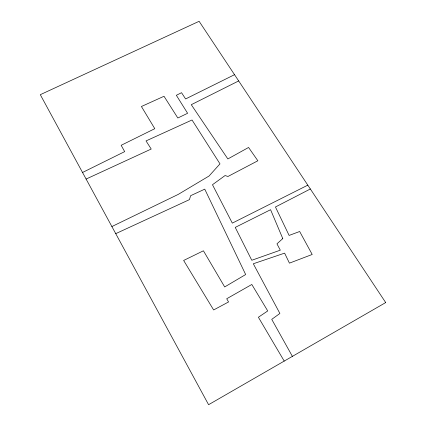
<?xml version="1.0" encoding="UTF-8"?>
<svg xmlns="http://www.w3.org/2000/svg" width="426" height="426" viewBox="0 0 426 426"><rect width="100%" height="100%" fill="white"/><g stroke="black" fill="none" stroke-linecap="round" stroke-linejoin="round"><path stroke-width="0.64" d="M310.352 188.984L275.452 206.993L289.11 235.429L299.664 231.499L312.199 254.471L289.43 263.146L284.621 253.135L253.305 263.763L279.893 313.467L271.74 319.356L292.396 356.37M238.677 80.935L191.279 104.689L227.851 158.951L248.576 147.46L257.858 160.772L227.947 176.476L225.077 175.549L212.473 184.724L232.314 223.117L307.812 185.156M234.529 74.683L185.603 98.954L181.54 92.692L176.348 95.291L187.616 113.284L177.828 118.002L164.01 96.271L141.416 106.505L154.792 128.684L121.16 145.293L124.674 151.624L82.532 172.477M111.884 226.552L178.265 194.378L209.044 176.023L219.992 163.866L192.03 119.983L146.027 140.926L151.214 149.041L86.1 179.053M115.739 233.65L189.442 199.64L190.619 195.699L204.752 189.149L245.669 274.541L224.683 286.938L203.42 250.786L183.643 260.462L213.639 309.963L228.565 301.954L226.707 298.759L251.819 284.477L267.73 310.937L258.39 317.248L284.222 361.088M282.784 238.592L276.959 243.837L280.303 250.174L251.782 260.27L235.237 227.399L270.579 209.709L282.784 238.592M385.7 302.572L208.586 404.7L40.3 94.678L199.118 21.3L385.7 302.572"/></g></svg>
